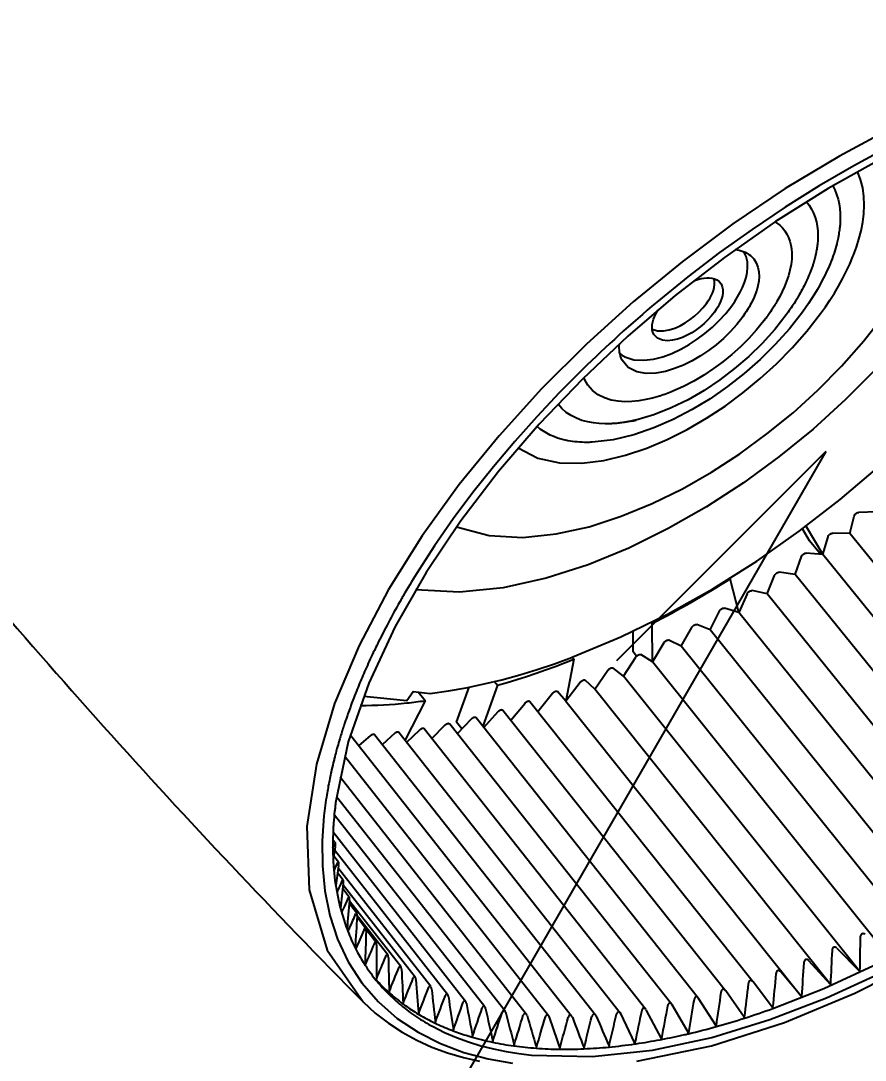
# Model space of a CAD drawing. Header units: millimetres. Extents: x 14 to 828, y 15 to 581.
# Drawn here: x 362 to 373.42, y 337.9 to 351.95 of the extents above; entities that cross this region are included whole.
import ezdxf

# ---------------------------------------------------------------- set-up
doc = ezdxf.new("R2010")
doc.units = ezdxf.units.MM
doc.header["$LTSCALE"] = 0.2
doc.layers.get('Defpoints').update_dxf_attribs({"color": 5})
for name, color, linetype in [('1_シンボル', 2, 'Continuous'), ('1_寸法', 7, 'Continuous'), ('1_文字', 3, 'Continuous')]:
    doc.layers.add(name, color=color, linetype=linetype)
doc.styles.add('Dim', font='simplex.shx', dxfattribs={"width": 0.8, "bigfont": 'extfont2.shx'})
doc.dimstyles.new('1-1', dxfattribs={"dimtxt": 3, "dimasz": 0.75, "dimexe": 0, "dimexo": 1, "dimgap": 0.5, "dimtad": 1, "dimdec": 0, "dimtxsty": 'Dim', "dimblk": 'DOT', "dimcen": 2.5, "dimadec": 0, "dimazin": 0, "dimtfac": 1, "dimtdec": 0, "dimtix": 1, "dimtmove": 2, "dimatfit": 3, "dimldrblk": '引出', "dimfxl": 1, "dimlwd": -1, "dimlwe": -1, "dimarcsym": 0})

# ---------------------------------------------------------------- blocks, each defined once
blk = doc.blocks.new('_Dot')
at = {"color": 0, "linetype": 'ByBlock', "lineweight": -2}
blk.add_line((-0.5, 0), (-1, 0), dxfattribs=at)
at = {"color": 0, "linetype": 'ByBlock', "const_width": 0.5}
blk.add_lwpolyline([(-0.25, 0, 1), (0.25, 0, 1)], format="xyb", close=True, dxfattribs=at)
blk = doc.blocks.new('*D29')
at = {"layer": '1_寸法', "color": 0, "transparency": 16777216}
for p, q in [((381.486, 348.105), (381.486, 332.398)), ((366.629, 337.46), (366.629, 321.753)), ((367.239, 322.19), (380.876, 331.961))]:
    blk.add_line(p, q, dxfattribs=at)
at = {"layer": 'Defpoints', "color": 0, "transparency": 16777216}
for p in [(381.486, 349.335), (366.629, 338.69), (381.486, 332.398)]:
    blk.add_point(p, dxfattribs=at)
at = {"layer": '1_寸法', "color": 0, "transparency": 16777216, "xscale": 0.75, "yscale": 0.75, "zscale": 0.75}
for p, rotation in [((381.486, 332.398), 35.62185174141415), ((366.629, 321.753), 215.6218517414142)]:
    blk.add_blockref('_Dot', p, dxfattribs=dict(at, rotation=rotation))
at = {"layer": '1_寸法', "color": 0, "transparency": 16777216, "insert": (372.893, 328.701), "char_height": 3, "attachment_point": 5, "rotation": 35.6219, "style": 'Dim'}
blk.add_mtext('%%C78', dxfattribs=at)
blk = doc.blocks.new('引出')
at = {"color": 0, "linetype": 'ByBlock', "lineweight": -2}
for p, q in [((-3.864, 1.035), (0, 0)), ((0, 0), (-1, 0))]:
    blk.add_line(p, q, dxfattribs=at)
blk = doc.blocks.new('*D30')
at = {"layer": '1_寸法', "color": 0, "transparency": 16777216}
for p, q in [((350.624, 358.669), (350.624, 343.415)), ((351.069, 342.811), (366.183, 322.356)), ((366.629, 337.007), (366.629, 321.753))]:
    blk.add_line(p, q, dxfattribs=at)
at = {"layer": 'Defpoints', "color": 0, "transparency": 16777216}
for p in [(350.624, 360.352), (366.629, 338.69), (366.629, 321.753)]:
    blk.add_point(p, dxfattribs=at)
at = {"layer": '1_寸法', "color": 0, "transparency": 16777216, "xscale": 0.75, "yscale": 0.75, "zscale": 0.75}
for p, rotation in [((350.624, 343.415), 126.4594893769124), ((366.629, 321.753), 306.4594893769124)]:
    blk.add_blockref('_Dot', p, dxfattribs=dict(at, rotation=rotation))
at = {"layer": '1_寸法', "color": 0, "transparency": 16777216, "insert": (360.235, 333.772), "char_height": 3, "attachment_point": 5, "rotation": 306.4595, "style": 'Dim'}
blk.add_mtext('107', dxfattribs=at)

msp = doc.modelspace()

# ---------------------------------------------------------------- linework, layer by layer
at = {"layer": '1_シンボル', "color": 7}
for points in [[(373.82, 350.525), (373.067, 350.123), (372.335, 349.682), (371.626, 349.205), (370.942, 348.694), (370.282, 348.152), (369.648, 347.579), (369.043, 346.976), (368.469, 346.343), (367.93, 345.681), (367.43, 344.988), (366.975, 344.265), (366.576, 343.509), (366.244, 342.722), (365.999, 341.904), (365.87, 341.059), (365.901, 340.205), (366.143, 339.388), (366.629, 338.69), (366.794, 338.538), (366.971, 338.401), (367.159, 338.279), (367.356, 338.172), (367.561, 338.08), (367.771, 338.003), (367.986, 337.939), (368.204, 337.888)], [(371.658, 348.859), (371.685, 348.854), (371.713, 348.849), (371.74, 348.842), (371.767, 348.833), (371.793, 348.822), (371.818, 348.809), (371.842, 348.794), (371.864, 348.777), (371.909, 348.733), (371.943, 348.68), (371.966, 348.621), (371.979, 348.559), (371.982, 348.496), (371.977, 348.433), (371.966, 348.37), (371.95, 348.309), (371.929, 348.25), (371.904, 348.192), (371.876, 348.135), (371.863, 348.111), (371.85, 348.086), (371.836, 348.063), (371.821, 348.039), (371.807, 348.016), (371.791, 347.993), (371.776, 347.97), (371.76, 347.948), (371.679, 347.846), (371.592, 347.749), (371.499, 347.658), (371.401, 347.573), (371.297, 347.494), (371.189, 347.422), (371.077, 347.356), (370.961, 347.298), (370.84, 347.249), (370.715, 347.212), (370.587, 347.188), (370.457, 347.184), (370.329, 347.206), (370.213, 347.265), (370.13, 347.365), (370.119, 347.39), (370.109, 347.417), (370.102, 347.444), (370.096, 347.471), (370.093, 347.499), (370.091, 347.527), (370.091, 347.555), (370.093, 347.583)], [(371.1, 348.438), (371.134, 348.45), (371.168, 348.46), (371.203, 348.468), (371.238, 348.474), (371.274, 348.477), (371.309, 348.476), (371.345, 348.472), (371.379, 348.463), (371.412, 348.448), (371.441, 348.426), (371.467, 348.395), (371.483, 348.357), (371.491, 348.317), (371.491, 348.275), (371.486, 348.234), (371.475, 348.194), (371.461, 348.156), (371.444, 348.118), (371.424, 348.082), (371.403, 348.047), (371.379, 348.013), (371.336, 347.959), (371.289, 347.907), (371.239, 347.859), (371.186, 347.814), (371.129, 347.772), (371.071, 347.735), (371.01, 347.701), (370.946, 347.672), (370.88, 347.649), (370.813, 347.633), (370.743, 347.626), (370.674, 347.633), (370.609, 347.659), (370.56, 347.709), (370.545, 347.741), (370.537, 347.776), (370.535, 347.812), (370.538, 347.848), (370.544, 347.883), (370.554, 347.917), (370.567, 347.95), (370.582, 347.983), (370.599, 348.014), (370.617, 348.045)], [(370.536, 347.785), (370.61, 347.761), (370.69, 347.76), (370.768, 347.774), (370.842, 347.798), (370.914, 347.83), (370.983, 347.868), (371.048, 347.912), (371.11, 347.96), (371.168, 348.013), (371.222, 348.07), (371.271, 348.131), (371.294, 348.164), (371.315, 348.198), (371.333, 348.233), (371.35, 348.269), (371.364, 348.307), (371.374, 348.346), (371.379, 348.386), (371.378, 348.427), (371.37, 348.466)], [(367.894, 345.112), (368.333, 344.993), (368.787, 344.969), (369.239, 345.015), (369.683, 345.113), (370.116, 345.253), (370.537, 345.425), (370.945, 345.626), (371.339, 345.851), (371.721, 346.099), (372.088, 346.367), (372.44, 346.654), (372.777, 346.959), (373.097, 347.282), (373.398, 347.623), (373.677, 347.982)], [(373.57, 347.253), (373.151, 346.831), (372.711, 346.431), (372.25, 346.056), (371.77, 345.706), (371.271, 345.382), (370.755, 345.087), (370.222, 344.824), (369.671, 344.599), (369.106, 344.417), (368.525, 344.288), (367.933, 344.227), (367.339, 344.258)], [(366.639, 342.823), (367.219, 342.763), (367.307, 342.884), (367.537, 342.86), (367.782, 342.894), (368.025, 342.936), (368.267, 342.987), (368.507, 343.045), (368.746, 343.111), (368.982, 343.183), (369.216, 343.261), (369.448, 343.346), (369.466, 343.353), (370.114, 343.622), (370.744, 343.931), (371.356, 344.274), (371.95, 344.648), (372.524, 345.051), (373.079, 345.48), (373.613, 345.935)], [(373.611, 345.545), (373.569, 345.316), (373.328, 345.307)], [(373.21, 345.022), (373.266, 345.257)], [(373.266, 345.257), (373.269, 345.265), (373.273, 345.272), (373.278, 345.279), (373.284, 345.285), (373.29, 345.29), (373.296, 345.295), (373.304, 345.3), (373.311, 345.303), (373.319, 345.306), (373.328, 345.307)], [(372.81, 344.741), (372.662, 344.922), (372.567, 345.083)], [(372.618, 345.116), (372.842, 344.738), (372.618, 344.756)], [(376.066, 340.769), (372.842, 344.738), (372.913, 344.978)], [(372.913, 344.978), (372.916, 344.986), (372.921, 344.993), (372.926, 345), (372.932, 345.006), (372.938, 345.011), (372.945, 345.016), (372.952, 345.02), (372.96, 345.023), (372.968, 345.026), (372.976, 345.027)], [(376.438, 341.056), (373.21, 345.022), (372.976, 345.027)], [(372.554, 344.709), (372.557, 344.717), (372.562, 344.724), (372.567, 344.73), (372.573, 344.736), (372.58, 344.742), (372.587, 344.746), (372.594, 344.75), (372.602, 344.754), (372.61, 344.756), (372.618, 344.756)], [(372.189, 344.452), (372.193, 344.459), (372.198, 344.466), (372.203, 344.472), (372.209, 344.478), (372.216, 344.483), (372.223, 344.488), (372.23, 344.492), (372.238, 344.495), (372.246, 344.497), (372.254, 344.497)], [(372.469, 344.465), (372.254, 344.497)], [(372.089, 344.204), (372.189, 344.452)], [(371.82, 344.206), (371.824, 344.213), (371.829, 344.22), (371.834, 344.226), (371.84, 344.231), (371.847, 344.236), (371.854, 344.241), (371.861, 344.245), (371.869, 344.247), (371.877, 344.249), (371.886, 344.248)], [(371.82, 344.206), (371.706, 343.955), (371.513, 344.013)], [(371.447, 343.972), (371.451, 343.979), (371.456, 343.986), (371.461, 343.992), (371.468, 343.997), (371.474, 344.002), (371.481, 344.006), (371.489, 344.01), (371.497, 344.012), (371.505, 344.013), (371.513, 344.013)], [(370.327, 343.365), (370.28, 343.422), (370.278, 343.7)], [(370.93, 343.496), (371.071, 343.751)], [(371.071, 343.751), (371.075, 343.758), (371.08, 343.764), (371.086, 343.77), (371.092, 343.775), (371.099, 343.78), (371.106, 343.784), (371.113, 343.787), (371.121, 343.79), (371.13, 343.791), (371.138, 343.789)], [(371.319, 343.719), (371.138, 343.789)], [(370.693, 343.544), (370.54, 343.288), (370.383, 343.384)], [(370.693, 343.544), (370.698, 343.551), (370.703, 343.557), (370.709, 343.562), (370.715, 343.567), (370.722, 343.572), (370.729, 343.576), (370.737, 343.579), (370.744, 343.581), (370.753, 343.582), (370.76, 343.58)], [(370.315, 343.351), (370.32, 343.357), (370.326, 343.363), (370.331, 343.369), (370.338, 343.373), (370.344, 343.378), (370.352, 343.382), (370.359, 343.384), (370.367, 343.386), (370.375, 343.386), (370.383, 343.384)], [(368.407, 343.021), (368.448, 342.971), (368.579, 343.008), (368.709, 343.048), (368.839, 343.089), (368.968, 343.132), (369.097, 343.177), (369.225, 343.223), (369.352, 343.271), (369.479, 343.321), (369.372, 342.754), (372.554, 338.761)], [(369.456, 343.349), (369.479, 343.321)], [(369.76, 342.916), (369.938, 343.172)], [(369.938, 343.172), (369.943, 343.178), (369.948, 343.184), (369.954, 343.189), (369.961, 343.194), (369.967, 343.198), (369.974, 343.202), (369.982, 343.205), (369.99, 343.206), (369.998, 343.206), (370.005, 343.203)], [(370.149, 343.094), (370.005, 343.203)], [(368.448, 342.971), (368.25, 342.416)], [(369.562, 343.009), (369.372, 342.754), (369.255, 342.886)], [(369.562, 343.009), (369.568, 343.015), (369.574, 343.021), (369.58, 343.027), (369.587, 343.031), (369.595, 343.036), (369.603, 343.039), (369.613, 343.041), (369.621, 343.041), (369.629, 343.037)], [(372.946, 338.925), (369.76, 342.916), (369.629, 343.037)], [(367.966, 342.38), (367.893, 342.469), (368.063, 342.945)], [(368.993, 342.615), (369.189, 342.861)], [(369.189, 342.861), (369.194, 342.867), (369.201, 342.873), (369.207, 342.878), (369.214, 342.883), (369.221, 342.887), (369.23, 342.89), (369.239, 342.891), (369.248, 342.89), (369.255, 342.886)], [(367.467, 342.761), (367.197, 342.231)], [(368.625, 342.499), (368.819, 342.729)], [(368.819, 342.729), (368.825, 342.735), (368.831, 342.741), (368.837, 342.746), (368.844, 342.75), (368.852, 342.754), (368.86, 342.756), (368.869, 342.757), (368.878, 342.756), (368.884, 342.752)], [(368.884, 342.752), (371.886, 338.977)], [(368.094, 342.515), (368.1, 342.52), (368.106, 342.525), (368.112, 342.53), (368.118, 342.533), (368.125, 342.537), (368.133, 342.539), (368.142, 342.54), (368.15, 342.538), (368.156, 342.534), (371.161, 338.742)], [(368.262, 342.4), (368.454, 342.614)], [(368.454, 342.614), (368.459, 342.62), (368.465, 342.625), (368.472, 342.629), (368.478, 342.633), (368.486, 342.637), (368.494, 342.639), (368.503, 342.64), (368.511, 342.639), (368.517, 342.635)], [(368.517, 342.635), (371.528, 338.843)], [(367.395, 342.369), (367.401, 342.373), (367.407, 342.378), (367.413, 342.381), (367.419, 342.385), (367.426, 342.388), (367.433, 342.389), (367.441, 342.39), (367.448, 342.388), (367.454, 342.384), (370.449, 338.593)], [(367.558, 342.251), (367.741, 342.433)], [(367.741, 342.433), (367.747, 342.438), (367.752, 342.443), (367.759, 342.447), (367.765, 342.45), (367.772, 342.453), (367.779, 342.455), (367.788, 342.456), (367.795, 342.455), (367.801, 342.45), (370.801, 338.659)], [(367.906, 342.317), (368.094, 342.515)], [(366.466, 342.289), (369.448, 338.5)], [(366.731, 342.291), (366.571, 342.156)], [(366.731, 342.291), (366.736, 342.295), (366.742, 342.299), (366.747, 342.302), (366.754, 342.305), (366.76, 342.308), (366.767, 342.309), (366.773, 342.309), (366.78, 342.307), (366.785, 342.303), (369.771, 338.514)], [(367.058, 342.321), (366.89, 342.171)], [(367.058, 342.321), (367.064, 342.326), (367.069, 342.33), (367.075, 342.333), (367.082, 342.336), (367.088, 342.339), (367.095, 342.34), (367.102, 342.341), (367.109, 342.339), (367.115, 342.335), (370.106, 338.544)], [(367.219, 342.202), (367.395, 342.369)], [(366.381, 342.009), (369.135, 338.505)], [(366.318, 341.733), (368.835, 338.528)], [(366.272, 341.468), (368.548, 338.568)], [(366.242, 341.219), (368.274, 338.626)], [(366.224, 340.987), (368.015, 338.701)], [(366.223, 340.881), (366.256, 340.84)], [(366.221, 340.772), (366.232, 340.795), (366.248, 340.832)], [(366.254, 340.787), (366.227, 340.619)], [(366.247, 340.742), (367.772, 338.793)], [(366.234, 340.666), (366.298, 340.585)], [(366.237, 340.46), (366.254, 340.498), (366.271, 340.537), (366.289, 340.576)], [(366.285, 340.437), (366.36, 340.341)], [(366.294, 340.501), (367.544, 338.902)], [(366.354, 340.223), (366.442, 340.111)], [(366.36, 340.272), (367.333, 339.028)], [(366.442, 340.023), (366.544, 339.894)], [(366.445, 340.058), (367.139, 339.171)], [(366.538, 339.895), (366.536, 339.894), (366.535, 339.893)], [(366.548, 339.839), (366.664, 339.691)], [(366.549, 339.857), (366.962, 339.329)], [(366.67, 339.674), (366.804, 339.502)], [(373.416, 339.599), (373.409, 339.604), (373.401, 339.609), (373.392, 339.612), (373.383, 339.613), (373.374, 339.611), (373.366, 339.607), (373.36, 339.6), (373.355, 339.592), (373.351, 339.583), (373.349, 339.575), (373.349, 339.565)], [(373.034, 339.415), (373.027, 339.421), (373.019, 339.426), (373.011, 339.43), (373.002, 339.431), (372.993, 339.429), (372.985, 339.425), (372.979, 339.419), (372.974, 339.411), (372.97, 339.403), (372.968, 339.394), (372.967, 339.385)], [(373.034, 339.415), (373.34, 339.105)], [(370.33, 337.887), (371.339, 338.097), (372.323, 338.411), (373.275, 338.807), (374.196, 339.273)], [(372.653, 339.248), (372.647, 339.254), (372.639, 339.259), (372.631, 339.263), (372.623, 339.264), (372.614, 339.263), (372.606, 339.259), (372.599, 339.253), (372.594, 339.245), (372.59, 339.237), (372.588, 339.229), (372.587, 339.22)], [(367.343, 338.991), (367.343, 338.994), (367.343, 338.997), (367.342, 339), (367.342, 339.003), (367.341, 339.007), (367.341, 339.01), (367.34, 339.013), (367.339, 339.015), (367.338, 339.017), (367.338, 339.019), (367.337, 339.021), (367.336, 339.023), (367.335, 339.025), (367.334, 339.027), (367.333, 339.028), (367.331, 339.03), (367.328, 339.032), (367.325, 339.033), (367.322, 339.032), (367.32, 339.031), (367.317, 339.029), (367.315, 339.027), (367.314, 339.025), (367.312, 339.022), (367.311, 339.02), (367.308, 339.014)], [(372.275, 339.095), (372.269, 339.102), (372.262, 339.107), (372.254, 339.111), (372.246, 339.113), (372.237, 339.112), (372.229, 339.109), (372.222, 339.103), (372.217, 339.096), (372.213, 339.087), (372.211, 339.079), (372.209, 339.07)], [(367.544, 338.902), (367.541, 338.905), (367.538, 338.907), (367.534, 338.907), (367.53, 338.906), (367.527, 338.904), (367.524, 338.901), (367.522, 338.898), (367.52, 338.894), (367.518, 338.891), (367.517, 338.887)], [(367.555, 338.867), (367.555, 338.87), (367.554, 338.874), (367.554, 338.877), (367.553, 338.881), (367.552, 338.884), (367.551, 338.888), (367.55, 338.891), (367.548, 338.894)], [(371.9, 338.959), (371.895, 338.966), (371.888, 338.971), (371.88, 338.976), (371.872, 338.978), (371.863, 338.978), (371.855, 338.975), (371.848, 338.969), (371.843, 338.962), (371.839, 338.954), (371.837, 338.945), (371.835, 338.937)], [(367.783, 338.76), (367.783, 338.764), (367.782, 338.769), (367.781, 338.773), (367.779, 338.777), (367.778, 338.781), (367.776, 338.786), (367.774, 338.79), (367.772, 338.793), (367.769, 338.796), (367.765, 338.798), (367.761, 338.799), (367.757, 338.798), (367.753, 338.795), (367.75, 338.792), (367.748, 338.789), (367.746, 338.785), (367.744, 338.781), (367.742, 338.777)], [(371.161, 338.742), (371.155, 338.749), (371.149, 338.754), (371.141, 338.758), (371.133, 338.759), (371.124, 338.757), (371.117, 338.752), (371.112, 338.745), (371.107, 338.737), (371.104, 338.729), (371.102, 338.72)], [(371.165, 338.736), (371.161, 338.742)], [(371.528, 338.843), (371.522, 338.849), (371.515, 338.855), (371.506, 338.859), (371.498, 338.86), (371.489, 338.858), (371.482, 338.854), (371.476, 338.847), (371.471, 338.838), (371.468, 338.829), (371.466, 338.82)], [(371.53, 338.839), (371.528, 338.843)], [(368.027, 338.67), (368.026, 338.674), (368.025, 338.678), (368.024, 338.682), (368.023, 338.686), (368.021, 338.69), (368.02, 338.694), (368.018, 338.697), (368.015, 338.701), (368.012, 338.704), (368.008, 338.707), (368.004, 338.707), (367.999, 338.706), (367.995, 338.704), (367.992, 338.701), (367.989, 338.697), (367.987, 338.693), (367.985, 338.689), (367.983, 338.684)], [(368.286, 338.597), (368.285, 338.601), (368.284, 338.605), (368.283, 338.608), (368.282, 338.612), (368.28, 338.616), (368.278, 338.619), (368.276, 338.622), (368.274, 338.626), (368.271, 338.629), (368.267, 338.632), (368.262, 338.633), (368.257, 338.632), (368.252, 338.63), (368.249, 338.626), (368.246, 338.622), (368.243, 338.618), (368.241, 338.613), (368.24, 338.609)], [(370.449, 338.593), (370.444, 338.598), (370.439, 338.603), (370.433, 338.606), (370.426, 338.607), (370.419, 338.606), (370.412, 338.603), (370.407, 338.598), (370.403, 338.592), (370.4, 338.585), (370.397, 338.579), (370.395, 338.572)], [(370.807, 338.651), (370.801, 338.659), (370.796, 338.664), (370.791, 338.669), (370.784, 338.673), (370.777, 338.674), (370.769, 338.673), (370.762, 338.67), (370.757, 338.665), (370.753, 338.659), (370.749, 338.652), (370.747, 338.645), (370.745, 338.637)], [(368.559, 338.542), (368.558, 338.545), (368.557, 338.549), (368.556, 338.552), (368.555, 338.556), (368.553, 338.559), (368.552, 338.562), (368.55, 338.565), (368.548, 338.568), (368.544, 338.572), (368.54, 338.575), (368.534, 338.576), (368.529, 338.576), (368.524, 338.573), (368.52, 338.569), (368.517, 338.565), (368.515, 338.56), (368.512, 338.555), (368.51, 338.55)], [(369.146, 338.484), (369.145, 338.487), (369.144, 338.49), (369.143, 338.493), (369.141, 338.495), (369.14, 338.498), (369.139, 338.5), (369.137, 338.503), (369.135, 338.505), (369.131, 338.51), (369.126, 338.514), (369.12, 338.515), (369.114, 338.515), (369.108, 338.513), (369.104, 338.508), (369.1, 338.503), (369.097, 338.498), (369.094, 338.492), (369.093, 338.487)], [(369.458, 338.482), (369.457, 338.485), (369.455, 338.488), (369.454, 338.49), (369.453, 338.493), (369.451, 338.496), (369.449, 338.498), (369.448, 338.5), (369.444, 338.505), (369.439, 338.509), (369.433, 338.511), (369.427, 338.512), (369.422, 338.51), (369.417, 338.507), (369.412, 338.503), (369.409, 338.498), (369.406, 338.492), (369.404, 338.487), (369.402, 338.481)], [(369.781, 338.498), (369.779, 338.5), (369.778, 338.503), (369.777, 338.505), (369.776, 338.507), (369.774, 338.509), (369.773, 338.511), (369.771, 338.514), (369.767, 338.518), (369.762, 338.522), (369.756, 338.525), (369.75, 338.526), (369.744, 338.525), (369.738, 338.521), (369.734, 338.517), (369.73, 338.511), (369.727, 338.506), (369.725, 338.5), (369.723, 338.494)], [(370.114, 338.531), (370.113, 338.533), (370.112, 338.535), (370.111, 338.537), (370.109, 338.539), (370.108, 338.541), (370.107, 338.543), (370.106, 338.544), (370.101, 338.549), (370.096, 338.554), (370.09, 338.557), (370.083, 338.558), (370.076, 338.557), (370.071, 338.553), (370.066, 338.549), (370.062, 338.543), (370.059, 338.537), (370.056, 338.53), (370.055, 338.524)]]:
    msp.add_lwpolyline(points, dxfattribs=at)
for points in [[(373.736, 350.246), (373.26, 349.991), (372.793, 349.719), (372.335, 349.433), (371.886, 349.132), (371.447, 348.817), (371.018, 348.489), (370.599, 348.148, 0.019313), (369.595, 347.237), (369.281, 346.921), (368.976, 346.597), (368.679, 346.265), (368.392, 345.924), (368.114, 345.575), (367.848, 345.217), (367.594, 344.852), (367.352, 344.477, 0.007426), (367.173, 344.18, 0.001281), (367.144, 344.13, 0.007281), (366.99, 343.852, 0.001831), (366.954, 343.784, 0.007122), (366.824, 343.527, 0.002464), (366.782, 343.441, 0.006886), (366.674, 343.208, 0.003247), (366.627, 343.102, 0.006615), (366.541, 342.892), (366.54, 342.89, 0.004017), (366.492, 342.767, 0.0063), (366.424, 342.582, 0.002004), (366.404, 342.524, 0.001014), (366.394, 342.495, 0.002075), (366.375, 342.437, 0.005929), (366.324, 342.276, 0.002154), (366.307, 342.219, 0.004071), (366.277, 342.114, 0.001358), (366.267, 342.079, 0.004086), (366.241, 341.977, 0.002318), (366.227, 341.92, 0.005192), (366.198, 341.797), (366.194, 341.78, 0.004191), (366.174, 341.684, 0.009014), (366.139, 341.488, 0.014187), (366.1, 341.203), (366.077, 340.865), (366.08, 340.527), (366.113, 340.19), (366.181, 339.859), (366.286, 339.537), (366.43, 339.23), (366.614, 338.946), (366.836, 338.69), (367.091, 338.467), (367.372, 338.28), (367.675, 338.127), (367.992, 338.008), (368.318, 337.921), (368.651, 337.861, 0.008726)], [(373.651, 350.096), (372.915, 349.686), (372.202, 349.237), (371.512, 348.753), (370.846, 348.236), (370.206, 347.688), (369.593, 347.109), (369.011, 346.5), (368.462, 345.861), (367.95, 345.193), (367.481, 344.493), (367.063, 343.762), (366.707, 342.999), (366.43, 342.203), (366.258, 341.379), (366.257, 341.372, 0.002487), (366.252, 341.324, 0.002896), (366.245, 341.268, 0.008889), (366.231, 341.105), (366.23, 341.098)], [(368.727, 346.177), (368.993, 346.038), (369.286, 345.976), (369.587, 345.971), (369.885, 346.009), (370.178, 346.08), (370.464, 346.176), (370.741, 346.293), (371.01, 346.428), (371.27, 346.579), (371.521, 346.744), (371.763, 346.923), (371.996, 347.114), (372.218, 347.316), (372.43, 347.531), (372.629, 347.757), (372.813, 347.994), (372.877, 348.085), (372.939, 348.177), (372.999, 348.27), (373.055, 348.366), (373.109, 348.463), (373.159, 348.562), (373.207, 348.662), (373.25, 348.764, 0.001638), (373.256, 348.781), (373.296, 348.89), (373.331, 349.001), (373.36, 349.114), (373.382, 349.228), (373.397, 349.343), (373.403, 349.46), (373.398, 349.576), (373.382, 349.691), (373.353, 349.804), (373.311, 349.913)], [(372.977, 349.722), (373.006, 349.664), (373.03, 349.604), (373.049, 349.541), (373.064, 349.478), (373.073, 349.413), (373.078, 349.348), (373.079, 349.283), (373.077, 349.218, -0.001393), (373.076, 349.211, -0.006382), (373.074, 349.178, -0.003253), (373.072, 349.16, -0.004163), (373.069, 349.137, -0.0062), (373.064, 349.102, -0.006207), (373.058, 349.065, -0.000796), (373.058, 349.06, -0.007188), (373.049, 349.014, -0.010927), (373.032, 348.94), (373.031, 348.937, -0.016783), (372.994, 348.811, -0.005511), (372.979, 348.767), (372.967, 348.734), (372.954, 348.701), (372.941, 348.668), (372.928, 348.636), (372.914, 348.604), (372.899, 348.572), (372.884, 348.54), (372.869, 348.508), (372.836, 348.443), (372.802, 348.379), (372.766, 348.316), (372.729, 348.254), (372.69, 348.193), (372.651, 348.132), (372.61, 348.072), (372.567, 348.013), (372.391, 347.788), (372.2, 347.574), (371.996, 347.373), (371.781, 347.183), (371.555, 347.007), (371.32, 346.843), (371.076, 346.695), (370.822, 346.562), (370.56, 346.447), (370.29, 346.353), (370.011, 346.287), (369.727, 346.254, -0.006293), (369.683, 346.253, -0.004541), (369.653, 346.252), (369.621, 346.253), (369.589, 346.254), (369.557, 346.256), (369.525, 346.258), (369.493, 346.261), (369.461, 346.265), (369.43, 346.27), (369.398, 346.275, -0.006741), (369.367, 346.281)], [(372.621, 349.506), (372.659, 349.458), (372.692, 349.406), (372.719, 349.351), (372.741, 349.294), (372.757, 349.234), (372.768, 349.174), (372.775, 349.113), (372.777, 349.052), (372.775, 348.99), (372.77, 348.929), (372.768, 348.913), (372.766, 348.897), (372.764, 348.881), (372.761, 348.865), (372.758, 348.849), (372.755, 348.833), (372.752, 348.817), (372.749, 348.801, -0.002246), (372.746, 348.789, -0.007206), (372.736, 348.748, -0.001234), (372.734, 348.74, -0.002397), (372.73, 348.726, -0.002903), (372.725, 348.708, -0.003021), (372.72, 348.69), (372.719, 348.686, -0.006288), (372.706, 348.645, -0.003513), (372.698, 348.622, -0.006794), (372.681, 348.575, -0.006058), (372.664, 348.531, -0.001298), (372.66, 348.521, -0.001438), (372.656, 348.511, -0.006145), (372.635, 348.463, -0.000727), (372.633, 348.458, -0.001219), (372.628, 348.448), (372.627, 348.445), (372.615, 348.42), (372.603, 348.394), (372.591, 348.369), (372.578, 348.344), (372.565, 348.319), (372.551, 348.295), (372.538, 348.27), (372.524, 348.246, -0.011828), (372.454, 348.131, -0.014957), (372.349, 347.976), (372.193, 347.778), (372.023, 347.59), (371.842, 347.414), (371.651, 347.249), (371.45, 347.096), (371.24, 346.956), (371.021, 346.829), (370.794, 346.718), (370.559, 346.625), (370.317, 346.554, -0.002607), (370.295, 346.549, -0.005813), (370.246, 346.539, -0.000899), (370.239, 346.537, -0.001049), (370.23, 346.536, -0.002546), (370.21, 346.532, -0.006543), (370.16, 346.523, -0.005137), (370.123, 346.518, -0.001068), (370.115, 346.517, -0.003694), (370.09, 346.514, -0.005393), (370.053, 346.51, -0.000869), (370.048, 346.51, -0.003734), (370.023, 346.508, -0.003035), (370.004, 346.506, -0.001553), (369.995, 346.506), (369.991, 346.505, -0.001171), (369.984, 346.505), (369.981, 346.505), (369.902, 346.503), (369.822, 346.506), (369.743, 346.515), (369.665, 346.529), (369.588, 346.55), (369.513, 346.578), (369.442, 346.614), (369.376, 346.658), (369.316, 346.711), (369.264, 346.771)], [(372.199, 349.235, -0.011665), (372.218, 349.222), (372.26, 349.19), (372.297, 349.153), (372.33, 349.112), (372.358, 349.068), (372.381, 349.021), (372.399, 348.971), (372.412, 348.92), (372.42, 348.868), (372.424, 348.815), (372.424, 348.805), (372.424, 348.794), (372.424, 348.784), (372.424, 348.773), (372.424, 348.763), (372.423, 348.752), (372.423, 348.742), (372.422, 348.731), (372.413, 348.655), (372.398, 348.58), (372.378, 348.505), (372.354, 348.432), (372.326, 348.361), (372.294, 348.291), (372.26, 348.223), (372.223, 348.156, -0.004877), (372.201, 348.119, -0.01333), (372.134, 348.015, -0.006249), (372.098, 347.964, -0.000522), (372.095, 347.96), (372.094, 347.957), (372.091, 347.955), (372.09, 347.952, -0.001047), (372.083, 347.944, -0.004961), (372.052, 347.902), (372.049, 347.898, -0.000527), (372.046, 347.894), (371.947, 347.772), (371.841, 347.656), (371.73, 347.546), (371.613, 347.441), (371.491, 347.342), (371.365, 347.249), (371.235, 347.162), (371.1, 347.082), (370.961, 347.009), (370.818, 346.945), (370.796, 346.936), (370.774, 346.927), (370.752, 346.919), (370.73, 346.91), (370.708, 346.902), (370.685, 346.894), (370.663, 346.887), (370.64, 346.879, -0.000867), (370.634, 346.877), (370.543, 346.851), (370.451, 346.83), (370.357, 346.814), (370.263, 346.804), (370.169, 346.801), (370.075, 346.808), (369.981, 346.824), (369.891, 346.853), (369.806, 346.896), (369.731, 346.953), (369.669, 347.025), (369.624, 347.108, -0.011979), (369.615, 347.13)], [(370.098, 347.46), (370.106, 347.454), (370.113, 347.447), (370.121, 347.441), (370.128, 347.435), (370.137, 347.429), (370.145, 347.424), (370.153, 347.419), (370.162, 347.414, 0.004886), (370.167, 347.41), (370.291, 347.369), (370.424, 347.362), (370.555, 347.378), (370.681, 347.411), (370.804, 347.456), (370.923, 347.511), (371.036, 347.575), (371.146, 347.646), (371.25, 347.725), (371.35, 347.809), (371.444, 347.9), (371.532, 347.996), (371.613, 348.099), (371.654, 348.158), (371.692, 348.218), (371.726, 348.281), (371.758, 348.345), (371.784, 348.412), (371.806, 348.48), (371.82, 348.55), (371.827, 348.621), (371.824, 348.693), (371.808, 348.763), (371.777, 348.828)], [(372.052, 347.902, 0.004688), (372.082, 347.942, 0.000953), (372.088, 347.95)], [(369.365, 346.282, -0.001276), (369.36, 346.283), (369.308, 346.296), (369.258, 346.311), (369.208, 346.33), (369.159, 346.351), (369.112, 346.375), (369.066, 346.402), (369.022, 346.432), (368.981, 346.465)], [(370.256, 346.541), (370.253, 346.54, 0.002023), (370.27, 346.544, 0.00198), (370.287, 346.547, 0.003284), (370.317, 346.554)], [(359.798, 346.312, 0.024733), (366.629, 338.69)], [(375.613, 340.94, 0.000986), (375.688, 340.492), (372.469, 344.465), (372.554, 344.709)], [(370.535, 343.804, 0.021524), (371.59, 344.407)], [(374.87, 340.43, 0.001087), (374.916, 339.976), (371.706, 343.955), (371.59, 344.407), (371.584, 344.414)], [(375.244, 340.679, 0.001038), (375.304, 340.228), (372.089, 344.204), (371.886, 344.249)], [(374.493, 340.194, 0.001133), (374.524, 339.737), (371.319, 343.719), (371.447, 343.972)], [(373.731, 339.761, 0.001219), (373.736, 339.301), (370.54, 343.288), (370.535, 343.804), (370.523, 343.819)], [(374.113, 339.97, 0.001177), (374.131, 339.512), (370.93, 343.496), (370.76, 343.58)], [(373.349, 339.565, 0.00126), (373.34, 339.105), (370.149, 343.094), (370.316, 343.351)], [(366.591, 342.697), (366.67, 342.697), (366.749, 342.699), (366.828, 342.701), (366.907, 342.705), (366.986, 342.71), (367.065, 342.716), (367.144, 342.722), (367.222, 342.73, 0.009316), (367.467, 342.761), (367.372, 342.878)], [(366.23, 341.098, 0.002648), (366.227, 341.051, 0.003192), (366.225, 340.996, 0.009437), (366.22, 340.839), (366.22, 340.832, 0.002827), (366.22, 340.786, 0.003439), (366.221, 340.732, 0.010685), (366.227, 340.572, 0.003015), (366.23, 340.529, 0.003563), (366.234, 340.478), (366.239, 340.429), (366.244, 340.38), (366.25, 340.332), (366.257, 340.283), (366.265, 340.235), (366.273, 340.186), (366.282, 340.138), (366.292, 340.09, 0.021586), (366.354, 339.847, 0.022752), (366.435, 339.615, 0.023837), (366.536, 339.394, 0.004313), (366.556, 339.357, 0.020318), (366.658, 339.186, 0.002445), (366.67, 339.167, 0.024225), (366.808, 338.98, 0.02194), (366.947, 338.824, 0.002384), (366.963, 338.808, 0.025419), (367.147, 338.64, 0.024791), (367.351, 338.489, 0.023878), (367.575, 338.355), (367.731, 338.277), (367.891, 338.209), (368.056, 338.149), (368.223, 338.098), (368.392, 338.055), (368.562, 338.02), (368.735, 337.991), (368.908, 337.97), (369.727, 337.95), (370.543, 338.038), (371.345, 338.21), (372.129, 338.45), (372.894, 338.745), (373.639, 339.088)], [(366.23, 341.052, 0.004659), (366.231, 341.06, 0.004642), (366.232, 341.068), (366.233, 341.072), (366.233, 341.076), (366.234, 341.079), (366.234, 341.083), (366.234, 341.087), (366.235, 341.091), (366.235, 341.095), (366.235, 341.099), (366.235, 341.103), (366.234, 341.106)], [(366.254, 340.787, 0.005556), (366.255, 340.795, 0.005587), (366.256, 340.803), (366.257, 340.807), (366.257, 340.811), (366.257, 340.815), (366.258, 340.819), (366.258, 340.823), (366.258, 340.828), (366.258, 340.832), (366.257, 340.836), (366.256, 340.84)], [(366.298, 340.533, 0.00647), (366.299, 340.541, 0.006563), (366.3, 340.549), (366.3, 340.553), (366.3, 340.557), (366.301, 340.561), (366.301, 340.565), (366.301, 340.569), (366.301, 340.573), (366.3, 340.577), (366.299, 340.581), (366.298, 340.585)], [(366.298, 340.533, 0.000856), (366.261, 340.263)], [(366.349, 340.333), (366.331, 340.291), (366.312, 340.249, 0.000877), (366.277, 340.172)], [(366.362, 340.291, 0.001021), (366.325, 339.956)], [(366.362, 340.291, 0.007405), (366.363, 340.299, 0.007573), (366.363, 340.307), (366.364, 340.311), (366.364, 340.315), (366.364, 340.319), (366.364, 340.323), (366.364, 340.326), (366.363, 340.33), (366.363, 340.334), (366.362, 340.338), (366.36, 340.341)], [(366.43, 340.101), (366.41, 340.058), (366.39, 340.014, 0.001142), (366.34, 339.901)], [(366.446, 340.062, 0.001121), (366.413, 339.68)], [(366.446, 340.062, 0.008239), (366.446, 340.07), (366.447, 340.075), (366.447, 340.08), (366.447, 340.084), (366.447, 340.089), (366.446, 340.093), (366.446, 340.098), (366.445, 340.102), (366.444, 340.107), (366.442, 340.111)], [(366.529, 339.884), (366.519, 339.86), (366.509, 339.838, 0.001762), (366.425, 339.647)], [(366.549, 339.847, 0.009342), (366.549, 339.855), (366.549, 339.86), (366.549, 339.865), (366.549, 339.87), (366.549, 339.875), (366.548, 339.88), (366.547, 339.885), (366.546, 339.89), (366.544, 339.894), (366.542, 339.895)], [(366.549, 339.847, 0.001191), (366.523, 339.425)], [(366.648, 339.68), (366.639, 339.659, 0.002112), (366.531, 339.41)], [(366.671, 339.645, 0.010349), (366.671, 339.654), (366.671, 339.658), (366.671, 339.663), (366.67, 339.668), (366.67, 339.673), (366.669, 339.677), (366.668, 339.682), (366.667, 339.687), (366.664, 339.691), (366.663, 339.692), (366.66, 339.693), (366.658, 339.693), (366.656, 339.692), (366.654, 339.69), (366.653, 339.688), (366.651, 339.686), (366.65, 339.684), (366.649, 339.682), (366.648, 339.68)], [(366.671, 339.645, 0.001236), (366.656, 339.191)], [(366.786, 339.49), (366.778, 339.473, 0.002201), (366.657, 339.189)], [(366.812, 339.459, 0.011381), (366.812, 339.467), (366.812, 339.471), (366.811, 339.476), (366.811, 339.48), (366.81, 339.485), (366.809, 339.49), (366.808, 339.494), (366.806, 339.498), (366.804, 339.502), (366.802, 339.504), (366.8, 339.505), (366.797, 339.505), (366.795, 339.503), (366.793, 339.502), (366.791, 339.5), (366.79, 339.497), (366.788, 339.495), (366.787, 339.493), (366.786, 339.49)], [(366.812, 339.459, 0.001212), (366.809, 338.998, -0.002171), (366.936, 339.302), (366.942, 339.316)], [(366.971, 339.287, 0.012438), (366.971, 339.295), (366.971, 339.3), (366.97, 339.304), (366.969, 339.308), (366.969, 339.312), (366.968, 339.317), (366.966, 339.321), (366.965, 339.325), (366.962, 339.329), (366.96, 339.331), (366.957, 339.332), (366.955, 339.332), (366.952, 339.33), (366.95, 339.328), (366.948, 339.326), (366.946, 339.324), (366.945, 339.321), (366.943, 339.319), (366.942, 339.316)], [(372.967, 339.385, 0.001298), (372.946, 338.925), (372.653, 339.247)], [(366.802, 338.992), (366.811, 338.983, 0.023973), (366.975, 338.82, 0.024637), (367.166, 338.665, 0.003901), (367.198, 338.641, 0.01989), (367.375, 338.526, 0.001556), (367.39, 338.517, 0.020483), (367.595, 338.407), (367.603, 338.403, 0.018745), (367.815, 338.311, 0.002566), (367.846, 338.3, 0.015797), (368.048, 338.23, 0.004216), (368.105, 338.213, 0.018546), (368.379, 338.145, 0.017237), (368.668, 338.095, 0.008339), (368.821, 338.077, 0.007776), (368.971, 338.064, 0.014839), (369.287, 338.05, 0.013797), (369.615, 338.056, 0.012867), (369.954, 338.079, 0.011995), (370.304, 338.122), (370.32, 338.124, 0.010209), (370.646, 338.179), (370.663, 338.182, 0.009133), (370.978, 338.248, 0.001417), (371.029, 338.26, 0.00993), (371.403, 338.356, 0.009425), (371.783, 338.47, 0.008949), (372.168, 338.601), (372.856, 338.873), (373.528, 339.183)], [(366.971, 339.287, 0.00117), (366.982, 338.827, -0.002193), (367.116, 339.157)], [(367.149, 339.131, 0.013521), (367.148, 339.139), (367.148, 339.143), (367.147, 339.147), (367.146, 339.151), (367.145, 339.155), (367.144, 339.159), (367.143, 339.163), (367.141, 339.167), (367.139, 339.17), (367.137, 339.172), (367.135, 339.174), (367.132, 339.174), (367.129, 339.174), (367.127, 339.173), (367.125, 339.171), (367.123, 339.169), (367.122, 339.167), (367.12, 339.165), (367.119, 339.162), (367.116, 339.157)], [(372.587, 339.22, 0.001336), (372.554, 338.761), (372.275, 339.095)], [(367.149, 339.131, 0.001126), (367.172, 338.673, -0.002115), (367.308, 339.014)], [(372.209, 339.07, 0.001373), (372.165, 338.613), (371.9, 338.959)], [(367.343, 338.991, 0.00108), (367.381, 338.535, -0.002044), (367.517, 338.887)], [(371.835, 338.937, 0.001409), (371.78, 338.482), (371.53, 338.839)], [(367.555, 338.867, 0.001031), (367.607, 338.414, -0.001979), (367.742, 338.777)], [(367.783, 338.76, 0.00098), (367.85, 338.31, -0.001919), (367.983, 338.684)], [(371.466, 338.82, 0.001445), (371.4, 338.368), (371.165, 338.736)], [(368.027, 338.67, 0.000926), (368.109, 338.225, -0.001863), (368.24, 338.609)], [(368.286, 338.597, 0.000869), (368.383, 338.157, -0.001811), (368.51, 338.55)], [(370.745, 338.637, 0.001517), (370.661, 338.194), (370.456, 338.582)], [(371.102, 338.72, 0.001481), (371.027, 338.272), (370.807, 338.651)], [(368.559, 338.542, 0.000808), (368.671, 338.107, -0.001762), (368.795, 338.51)], [(368.846, 338.504, 0.017517), (368.844, 338.51), (368.843, 338.513), (368.842, 338.515), (368.841, 338.517), (368.84, 338.519), (368.839, 338.522), (368.838, 338.524), (368.836, 338.526), (368.835, 338.528), (368.834, 338.529), (368.832, 338.531), (368.83, 338.533), (368.829, 338.534), (368.827, 338.535), (368.825, 338.536), (368.823, 338.537), (368.821, 338.537), (368.817, 338.537), (368.813, 338.536), (368.809, 338.533), (368.806, 338.53), (368.803, 338.526), (368.8, 338.522), (368.798, 338.518), (368.796, 338.514), (368.795, 338.51)], [(368.846, 338.504, 0.000744), (368.973, 338.076, -0.001716), (369.093, 338.486)], [(369.146, 338.484, 0.000677), (369.289, 338.063, -0.001673), (369.402, 338.481)], [(369.458, 338.482, 0.000607), (369.616, 338.068, -0.001632), (369.723, 338.494)], [(369.781, 338.498, 0.000533), (369.954, 338.092, -0.001592), (370.055, 338.524)], [(370.395, 338.572, 0.001554), (370.303, 338.134), (370.114, 338.531)]]:
    msp.add_lwpolyline(points, format="xyb", dxfattribs=at)
at = {"layer": '1_文字'}
for q in [(360.384, 324.477), (370.056, 343.299)]:
    msp.add_line((372.884, 346.128), q, dxfattribs=at)

# ---------------------------------------------------------------- dimensions: what is measured, and where the dimension line sits
at = {"layer": '1_寸法'}
for p1, p2, distance, text, picture, middle in [((350.624, 360.352), (366.629, 338.69), -10.065, '107', '*D30', (360.235, 333.772)), ((366.629, 338.69), (381.486, 349.335), -13.768, '%%C78', '*D29', (372.893, 328.701))]:
    dim = msp.add_aligned_dim(p1=p1, p2=p2, distance=distance, text=text, dimstyle='1-1', dxfattribs=at)
    dim.commit()
    dim.dimension.update_dxf_attribs({"geometry": picture, "text_midpoint": middle})

doc.saveas('drawing.dxf')
